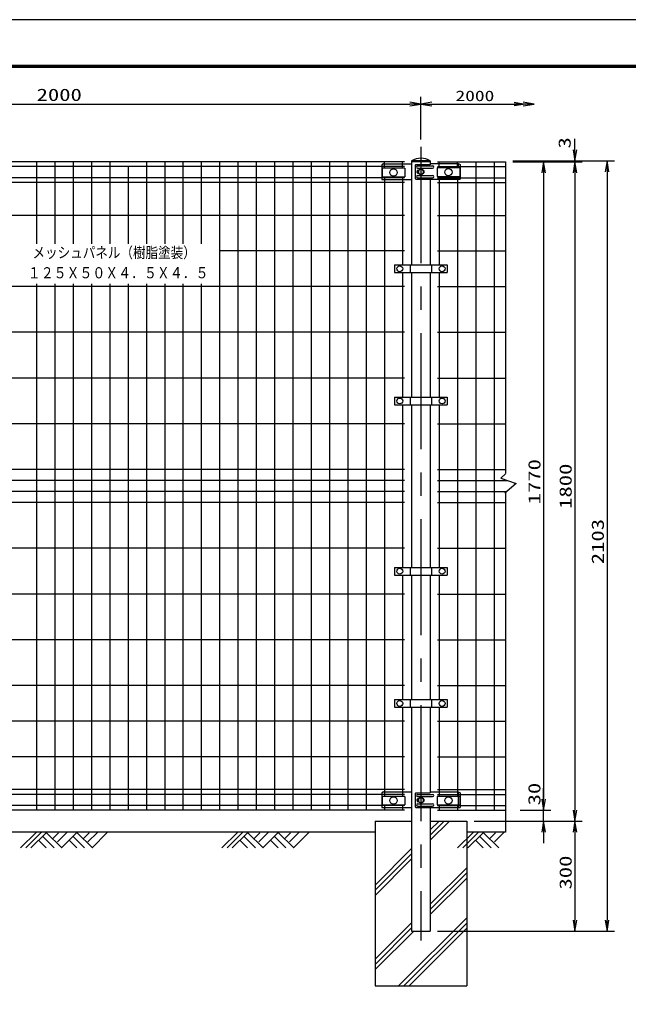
# Model space of a CAD drawing. Units: millimetres, scale not verified. Extents: x -2970 to 2970, y -2100 to 2100.
# Drawn here: x -1443 to 221, y -549 to 2100 of the extents above; entities that cross this region are included whole.
import ezdxf
from ezdxf.enums import TextEntityAlignment as Align

# ---------------------------------------------------------------- set-up
doc = ezdxf.new("R2010")
doc.units = ezdxf.units.MM
doc.header["$LTSCALE"] = 10
doc.linetypes.add('USER2', pattern=[50.8, 31.75, -6.35, 6.35, -6.35])
for name, color, linetype, lineweight in [('0-0_1', 7, 'Continuous', 25), ('0-1_0', 7, 'Continuous', 25), ('0-2_2', 7, 'Continuous', 25), ('0-4_EXTCNT-L', 1, 'Continuous', 25)]:
    doc.layers.add(name, color=color, linetype=linetype, lineweight=lineweight)
doc.styles.add('ＭＳ ゴシック', font='')
doc.styles.get('ＭＳ ゴシック').set_extended_font_data('MS Gothic')

# ---------------------------------------------------------------- blocks, each defined once
blk = doc.blocks.new('DARROWS')
at = {"layer": '0-1_0', "color": 2}
blk.add_line((0, 0), (-9.991, 0), dxfattribs=at)
blk.add_lwpolyline([(-10, -1.667), (0, 0), (-10, 1.667)], dxfattribs=at)

msp = doc.modelspace()

# ---------------------------------------------------------------- linework, layer by layer
at = {"layer": '0-0_1', "color": 4, "linetype": 'USER2'}
msp.add_line((-345.99, 1751.78), (-345.99, -414.92), dxfattribs=at)
at = {"layer": '0-0_1', "color": 4}
for p, q in [((-390.99, 1710.77), (-2300.99, 1710.77)), ((-390.99, 1698.02), (-2300.99, 1698.02)), ((-1395.99, 1710.77), (-1395.99, 1487.16)), ((-1345.99, 1710.77), (-1345.99, 1487.16)), ((-1295.99, 1710.77), (-1295.99, 1487.16)), ((-1245.99, 1710.77), (-1245.99, 1487.16)), ((-1195.99, 1710.77), (-1195.99, 1487.16)), ((-1145.99, 1698.02), (-1145.99, 1487.16)), ((-1095.99, 1710.77), (-1095.99, 1487.16)), ((-1045.99, 1710.77), (-1045.99, 1487.16)), ((-995.99, 1710.77), (-995.99, 1487.16)), ((-945.99, 1710.77), (-945.99, 1487.16)), ((-895.99, 1710.77), (-895.99, -59.23)), ((-845.99, 1710.77), (-845.99, -59.23)), ((-795.99, 1710.77), (-795.99, -59.23)), ((-745.99, 1710.77), (-745.99, -59.23)), ((-695.99, 1710.77), (-695.99, -59.23)), ((-645.99, 1710.77), (-645.99, -59.23)), ((-595.99, 1710.77), (-595.99, -59.23)), ((-545.99, 1710.77), (-545.99, -59.23)), ((-495.99, 1710.77), (-495.99, -59.23)), ((-300.99, 1710.77), (-114.76, 1710.77)), ((-300.99, 1698.02), (-114.76, 1698.02)), ((-195.99, 1710.77), (-195.99, -59.23)), ((-145.99, 1710.77), (-145.99, -59.23)), ((-114.76, 1710.77), (-114.76, 1145.77)), ((-445.99, 1670.52), (-445.99, 1419.63)), ((-395.99, 1670.52), (-395.99, 1429.77)), ((-295.99, 1671.52), (-295.99, 1429.77)), ((-245.99, 1671.52), (-245.99, 1419.63)), ((-390.99, 1667.77), (-2300.99, 1667.77)), ((-390.99, 1654.77), (-2300.99, 1654.77)), ((-300.99, 1667.77), (-114.76, 1667.77)), ((-300.99, 1654.77), (-114.76, 1654.77)), ((-390.99, 1564.77), (-2300.99, 1564.77)), ((-300.99, 1564.77), (-114.76, 1564.77)), ((-390.99, 1467.77), (-895.99, 1467.77)), ((-300.99, 1467.77), (-114.76, 1467.77)), ((-445.99, 1419.63), (-445.99, 1014.63)), ((-395.99, 1408.77), (-395.99, 1068.77)), ((-295.99, 1408.77), (-295.99, 1068.77)), ((-245.99, 1419.63), (-245.99, 1014.63)), ((-1395.99, 1378.43), (-1395.99, -59.23)), ((-1345.99, 1378.43), (-1345.99, -59.23)), ((-1295.99, 1378.43), (-1295.99, -59.23)), ((-1245.99, 1378.43), (-1245.99, -59.23)), ((-1195.99, 1378.43), (-1195.99, -59.23)), ((-1145.99, 1378.43), (-1145.99, -59.23)), ((-1095.99, 1378.43), (-1095.99, -59.23)), ((-1045.99, 1378.43), (-1045.99, -59.23)), ((-995.99, 1378.43), (-995.99, -59.23)), ((-945.99, 1378.43), (-945.99, -59.23)), ((-390.99, 1370.77), (-2300.99, 1370.77)), ((-300.99, 1370.77), (-114.76, 1370.77)), ((-390.99, 1245.77), (-2300.99, 1245.77)), ((-300.99, 1245.77), (-114.76, 1245.77)), ((-114.76, 1145.77), (-114.76, 860.08)), ((-390.99, 1120.77), (-2300.99, 1120.77)), ((-300.99, 1120.77), (-114.76, 1120.77)), ((-395.99, 1047.77), (-395.99, 1014.63)), ((-295.99, 1047.77), (-295.99, 1014.63)), ((-445.99, 1014.63), (-445.99, 610.63)), ((-395.99, 1014.63), (-395.99, 603.77)), ((-295.99, 1014.63), (-295.99, 603.77)), ((-245.99, 1014.63), (-245.99, 610.63)), ((-390.99, 995.77), (-2300.99, 995.77)), ((-300.99, 995.77), (-114.76, 995.77)), ((-390.99, 870.77), (-2300.99, 870.77)), ((-300.99, 870.77), (-114.76, 870.77)), ((-115.4, 859.44), (-127.77, 847.08)), ((-390.99, 840.77), (-2300.99, 840.77)), ((-300.99, 840.77), (-108.84, 840.77)), ((-127.77, 847.08), (-86.04, 833.17)), ((-86.04, 833.17), (-116.95, 806.12)), ((-390.99, 810.77), (-2300.99, 810.77)), ((-300.99, 810.77), (-111.64, 810.77)), ((-114.76, 808.04), (-114.76, -119.23)), ((-390.99, 780.77), (-2300.99, 780.77)), ((-300.99, 780.77), (-114.76, 780.77)), ((-390.99, 655.77), (-2300.99, 655.77)), ((-300.99, 655.77), (-114.76, 655.77)), ((-445.99, 610.63), (-445.99, -21.48)), ((-245.99, 610.63), (-245.99, -21.48)), ((-395.99, 582.77), (-395.99, 242.77)), ((-295.99, 582.77), (-295.99, 242.77)), ((-390.99, 530.77), (-2300.99, 530.77)), ((-300.99, 530.77), (-114.76, 530.77)), ((-390.99, 405.77), (-2300.99, 405.77)), ((-300.99, 405.77), (-114.76, 405.77)), ((-390.99, 280.77), (-2300.99, 280.77)), ((-300.99, 280.77), (-114.76, 280.77)), ((-395.99, 221.77), (-395.99, -21.48)), ((-295.99, 221.77), (-295.99, -21.48)), ((-390.99, 183.77), (-2300.99, 183.77)), ((-300.99, 183.77), (-114.76, 183.77)), ((-390.99, 86.77), (-2300.99, 86.77)), ((-300.99, 86.77), (-114.76, 86.77)), ((-390.99, -3.23), (-2300.99, -3.23)), ((-390.99, -16.23), (-2300.99, -16.23)), ((-300.99, -3.23), (-114.76, -3.23)), ((-300.99, -16.23), (-114.76, -16.23)), ((-390.99, -46.48), (-2300.99, -46.48)), ((-445.99, -44.48), (-445.99, -59.23)), ((-395.99, -44.48), (-395.99, -59.23)), ((-300.99, -46.48), (-114.76, -46.48)), ((-295.99, -44.48), (-295.99, -59.23)), ((-245.99, -44.48), (-245.99, -59.23)), ((-390.99, -59.23), (-2300.99, -59.23)), ((-300.99, -59.23), (-114.76, -59.23)), ((-296.55, -89.23), (-320.59, -113.27)), ((-282.41, -89.23), (-320.59, -127.41)), ((-268.27, -89.23), (-320.59, -141.55)), ((-1397.26, -120.04), (-1439.71, -162.49)), ((-1383.12, -120.04), (-1425.57, -162.49)), ((-1368.98, -120.04), (-1411.43, -162.49)), ((-1380.07, -130.64), (-1348.22, -162.49)), ((-1369.46, -120.03), (-1327, -162.49)), ((-1336.1, -121.15), (-1352.23, -137.27)), ((-1313.32, -120.04), (-1338.88, -145.61)), ((-1286.07, -120.04), (-1327.76, -161.73)), ((-1296.68, -130.64), (-1264.83, -162.49)), ((-1286.07, -120.03), (-1243.61, -162.49)), ((-1252.71, -121.15), (-1268.84, -137.27)), ((-1229.93, -120.04), (-1255.49, -145.61)), ((-1202.68, -120.04), (-1244.37, -161.73)), ((-847.26, -120.04), (-889.71, -162.49)), ((-833.12, -120.04), (-875.57, -162.49)), ((-818.98, -120.04), (-861.43, -162.49)), ((-830.07, -130.64), (-798.22, -162.49)), ((-819.46, -120.03), (-777, -162.49)), ((-786.1, -121.15), (-802.23, -137.27)), ((-763.32, -120.04), (-788.88, -145.61)), ((-736.07, -120.04), (-777.76, -161.73)), ((-746.68, -130.64), (-714.83, -162.49)), ((-736.07, -120.03), (-693.61, -162.49)), ((-702.71, -121.15), (-718.84, -137.27)), ((-679.93, -120.04), (-705.49, -145.61)), ((-652.68, -120.04), (-694.37, -161.73)), ((-203.53, -120.07), (-245.98, -162.52)), ((-189.39, -120.07), (-231.84, -162.52)), ((-175.24, -120.07), (-217.69, -162.52)), ((-186.33, -130.67), (-154.48, -162.52)), ((-175.73, -120.06), (-133.27, -162.52)), ((-142.37, -121.17), (-158.49, -137.29)), ((-119.58, -120.07), (-145.15, -145.64)), ((-1390.67, -141.25), (-1369.43, -162.49)), ((-1307.28, -141.25), (-1286.04, -162.49)), ((-840.67, -141.25), (-819.43, -162.49)), ((-757.28, -141.25), (-736.04, -162.49)), ((-196.94, -141.27), (-175.7, -162.52)), ((-372.38, -165.06), (-470.99, -263.67)), ((-372.38, -179.2), (-470.99, -277.81)), ((-372.38, -193.34), (-470.99, -291.95)), ((-220.99, -216.38), (-320.59, -315.98)), ((-220.99, -230.52), (-320.59, -330.12)), ((-220.99, -244.66), (-320.59, -344.26)), ((-371.39, -366.78), (-470.99, -466.38)), ((-220.99, -353.37), (-406.85, -539.23)), ((-220.99, -367.52), (-392.7, -539.23)), ((-371.39, -380.92), (-470.99, -480.52)), ((-365.56, -389.23), (-470.99, -494.66)), ((-220.99, -381.66), (-378.56, -539.23))]:
    msp.add_line(p, q, dxfattribs=at)
at = {"layer": '0-0_1'}
for p, q in [((-448.09, 1705.94), (-453.09, 1702.94)), ((-447.99, 1705.94), (-445.99, 1705.94)), ((-445.99, 1705.94), (-395.99, 1705.94)), ((-445.99, 1705.94), (-395.99, 1705.94)), ((-395.99, 1705.94), (-371.49, 1705.94)), ((-320.59, 1713.77), (-371.39, 1713.77)), ((-371.39, 1713.77), (-371.39, 1429.77)), ((-361.78, 1701.94), (-361.78, 1665.94)), ((-359.78, 1703.94), (-321.67, 1703.94)), ((-355.43, 1699.94), (-314.09, 1699.94)), ((-320.59, 1713.77), (-320.59, 1704.14)), ((-320.59, 1713.77), (-320.59, 1703.14)), ((-318.67, 1706.94), (-244.09, 1706.94)), ((-244.09, 1706.94), (-239.09, 1703.94)), ((-244.09, 1697.19), (-244.09, 1694.52)), ((-239.09, 1703.94), (-239.09, 1697.19)), ((-239.09, 1697.19), (-239.09, 1675.19)), ((-453.09, 1674.19), (-453.09, 1662.94)), ((-355.43, 1693.94), (-314.09, 1693.94)), ((-355.43, 1673.94), (-314.09, 1673.94)), ((-353.08, 1688.44), (-352.05, 1688.44)), ((-353.08, 1679.44), (-352.05, 1679.44)), ((-244.09, 1671.52), (-244.09, 1663.94)), ((-239.09, 1675.19), (-239.09, 1663.94)), ((-453.09, 1662.94), (-445.99, 1662.94)), ((-445.99, 1662.94), (-395.99, 1662.94)), ((-395.99, 1662.94), (-371.49, 1662.94)), ((-359.78, 1663.94), (-295.99, 1663.94)), ((-355.43, 1667.94), (-314.09, 1667.94)), ((-320.59, 1662.94), (-320.59, 1429.77)), ((-295.99, 1663.94), (-244.09, 1663.94)), ((-244.39, 1663.94), (-239.09, 1663.94)), ((-417.85, 1429.77), (-274.13, 1429.77)), ((-417.85, 1408.77), (-274.13, 1408.77)), ((-375.22, 1429.77), (-375.22, 1408.77)), ((-371.39, 1408.77), (-371.39, 1068.77)), ((-320.59, 1408.77), (-320.59, 1068.77)), ((-316.76, 1429.77), (-316.76, 1408.77)), ((-417.85, 1068.77), (-274.13, 1068.77)), ((-375.22, 1068.77), (-375.22, 1047.77)), ((-316.76, 1068.77), (-316.76, 1047.77)), ((-417.85, 1047.77), (-274.13, 1047.77)), ((-371.39, 1047.77), (-371.39, 1014.63)), ((-320.59, 1047.77), (-320.59, 1014.63)), ((-371.39, 1014.63), (-371.39, 603.77)), ((-320.59, 1014.63), (-320.59, 603.77)), ((-417.85, 603.77), (-274.13, 603.77)), ((-375.22, 603.77), (-375.22, 582.77)), ((-316.76, 603.77), (-316.76, 582.77)), ((-417.85, 582.77), (-274.13, 582.77)), ((-371.39, 582.77), (-371.39, 242.77)), ((-320.59, 582.77), (-320.59, 242.77)), ((-417.85, 242.77), (-274.13, 242.77)), ((-375.22, 242.77), (-375.22, 221.77)), ((-316.76, 242.77), (-316.76, 221.77)), ((-417.85, 221.77), (-274.13, 221.77)), ((-371.39, 221.77), (-371.39, 205.63)), ((-320.59, 221.77), (-320.59, 205.63)), ((-371.39, 205.63), (-371.39, -389.23)), ((-320.59, 205.63), (-320.59, -11.86)), ((-448.09, -9.06), (-453.09, -12.06)), ((-447.99, -9.06), (-445.99, -9.06)), ((-445.99, -9.06), (-395.99, -9.06)), ((-445.99, -9.06), (-395.99, -9.06)), ((-395.99, -9.06), (-371.49, -9.06)), ((-361.78, -14.06), (-361.78, -50.06)), ((-359.78, -12.06), (-321.67, -12.06)), ((-355.43, -16.06), (-314.09, -16.06)), ((-355.43, -22.06), (-314.09, -22.06)), ((-318.67, -9.06), (-244.09, -9.06)), ((-318.67, -9.06), (-244.09, -9.06)), ((-453.09, -40.81), (-453.09, -52.06)), ((-453.09, -52.06), (-445.99, -52.06)), ((-445.99, -52.06), (-395.99, -52.06)), ((-395.99, -52.06), (-371.49, -52.06)), ((-359.78, -52.06), (-295.99, -52.06)), ((-355.43, -42.06), (-314.09, -42.06)), ((-355.43, -48.06), (-314.09, -48.06)), ((-353.08, -27.56), (-352.15, -27.56)), ((-353.08, -36.56), (-352.15, -36.56)), ((-320.59, -52.06), (-320.59, -389.23)), ((-295.99, -52.06), (-244.09, -52.06)), ((-244.39, -52.06), (-239.09, -52.06)), ((-244.09, -40.81), (-244.09, -52.06)), ((-239.09, -40.81), (-239.09, -52.06)), ((-470.99, -89.23), (-470.99, -539.23)), ((-470.99, -89.23), (-371.39, -89.23)), ((-445.99, -89.23), (-371.39, -89.23)), ((-320.59, -89.23), (-220.99, -89.23)), ((-320.59, -89.23), (-245.99, -89.23)), ((-220.99, -89.23), (-220.99, -539.23)), ((-470.99, -119.23), (-2220.99, -119.23)), ((-114.76, -119.23), (-220.99, -119.23)), ((-371.39, -389.23), (-320.59, -389.23)), ((-470.99, -539.23), (-220.99, -539.23))]:
    msp.add_line(p, q, dxfattribs=at)
for points in [[(-453.09, 1702.94), (-453.09, 1696.19), (-453.09, 1674.19)], [(-244.39, 1706.94), (-244.09, 1706.94), (-244.09, 1697.19)], [(-453.09, -12.06), (-453.09, -18.81), (-453.09, -40.81)], [(-244.39, -9.06), (-244.09, -9.06), (-239.09, -12.06)], [(-244.09, -9.06), (-244.09, -18.81), (-244.09, -40.81)], [(-239.09, -12.06), (-239.09, -18.81), (-239.09, -40.81)]]:
    msp.add_lwpolyline(points, dxfattribs=at)
for centre, radius, start, end in [((-345.99, 1671.77), 49.09, 58.83797, 121.16058), ((-359.78, 1701.94), 2, 90, 180), ((-355.43, 1696.94), 3, 90, 270), ((-321.67, 1706.94), 3, 270, 0), ((-314.09, 1696.94), 3, 270, 90), ((-355.43, 1670.94), 3, 90, 270), ((-353.08, 1683.94), 4.5, 90, 270), ((-341.32, 1683.94), 4.5, 300.08169, 59.91831), ((-314.09, 1670.94), 3, 270, 90), ((-359.78, 1665.94), 2, 180, 270), ((-359.78, -14.06), 2, 90, 180), ((-355.43, -19.06), 3, 90, 270), ((-321.67, -9.06), 3, 270, 0), ((-314.09, -19.06), 3, 270, 90), ((-359.78, -50.06), 2, 180, 270), ((-355.43, -45.06), 3, 90, 270), ((-353.08, -32.06), 4.5, 90, 270), ((-341.32, -32.06), 4.5, 299.9985, 60.0015), ((-314.09, -45.06), 3, 270, 90)]:
    msp.add_arc(centre, radius, start, end, dxfattribs=at)
at = {"layer": '0-1_0', "color": 2}
for p, q in [((74.37, 1743.77), (74.37, 1773.77)), ((74.37, 1710.77), (74.37, 1713.77)), ((74.37, 1680.77), (74.37, 1650.77))]:
    msp.add_line(p, q, dxfattribs=at)
at = {"layer": '0-1_0', "color": 4}
for p, q in [((-445.99, 1693.52), (-445.99, 1710.77)), ((-395.99, 1693.52), (-395.99, 1710.77)), ((-295.99, 1694.52), (-295.99, 1710.77)), ((-245.99, 1694.52), (-245.99, 1710.77))]:
    msp.add_line(p, q, dxfattribs=at)
at = {"layer": '0-1_0'}
for p, q in [((-371.39, 1712), (-320.59, 1712)), ((-389.99, 1693.52), (-451.99, 1693.52)), ((-389.99, 1693.52), (-389.99, 1670.52)), ((-239.99, 1694.52), (-301.99, 1694.52)), ((-239.99, 1694.52), (-239.99, 1671.52)), ((-417.85, 1429.77), (-417.85, 1408.77)), ((-274.13, 1429.77), (-274.13, 1408.77)), ((-417.85, 1068.77), (-417.85, 1047.77)), ((-274.13, 1068.77), (-274.13, 1047.77)), ((-417.85, 603.77), (-417.85, 582.77)), ((-274.13, 603.77), (-274.13, 582.77)), ((-417.85, 242.77), (-417.85, 221.77)), ((-274.13, 242.77), (-274.13, 221.77)), ((-451.99, -21.48), (-451.99, -44.48)), ((-389.99, -21.48), (-451.99, -21.48)), ((-389.99, -21.48), (-389.99, -44.48)), ((-239.99, -21.48), (-239.99, -44.48)), ((-451.99, -44.48), (-389.99, -44.48)), ((-301.99, -44.48), (-239.99, -44.48))]:
    msp.add_line(p, q, dxfattribs=at)
at = {"layer": '0-1_0', "color": 1}
for p, q in [((-94.76, 1713.77), (94.37, 1713.77)), ((-94.76, 1710.77), (94.37, 1710.77))]:
    msp.add_line(p, q, dxfattribs=at)
at = {"layer": '0-1_0', "color": 3}
msp.add_lwpolyline([(-2969.77, 2100.16), (2970.23, 2100.16), (2970.23, -2099.84), (-2969.77, -2099.84)], close=True, dxfattribs=at)
at = {"layer": '0-1_0'}
for points in [[(-2769.77, 1975.16), (2770.23, 1975.16), (2770.23, -1974.84), (-2769.77, -1974.84)], [(-2768.52, 1973.91), (2768.98, 1973.91), (2768.98, -1973.59), (-2768.52, -1973.59)], [(-2767.27, 1972.66), (2767.73, 1972.66), (2767.73, -1972.34), (-2767.27, -1972.34)], [(-2766.02, 1971.41), (2766.48, 1971.41), (2766.48, -1971.09), (-2766.02, -1971.09)], [(-2764.77, 1970.16), (2765.23, 1970.16), (2765.23, -1969.84), (-2764.77, -1969.84)]]:
    msp.add_lwpolyline(points, close=True, dxfattribs=at)
for points in [[(-451.99, 1693.52), (-451.99, 1670.52), (-389.99, 1670.52)], [(-301.99, 1694.52), (-301.99, 1671.52), (-239.99, 1671.52)], [(-239.99, -21.48), (-301.99, -21.48), (-301.99, -44.48)]]:
    msp.add_lwpolyline(points, dxfattribs=at)
for centre, radius in [((-420.99, 1682.02), 10.01), ((-270.99, 1683.02), 10.01), ((-403.82, 1419.18), 7.98), ((-288.25, 1419.18), 7.98), ((-403.82, 1058.18), 7.98), ((-288.25, 1058.18), 7.98), ((-403.82, 593.18), 7.98), ((-288.25, 593.18), 7.98), ((-403.82, 232.18), 7.98), ((-288.25, 232.18), 7.98), ((-420.99, -32.98), 10.01), ((-270.99, -32.98), 10.01)]:
    msp.add_circle(centre, radius, dxfattribs=at)
at = {"layer": '0-2_2'}
for p, q in [((-345.99, 1691.94), (-352.92, 1687.94)), ((-352.92, 1687.94), (-352.92, 1679.94)), ((-352.92, 1679.94), (-345.99, 1675.94)), ((-339.06, 1687.94), (-345.99, 1691.94)), ((-345.99, 1675.94), (-339.06, 1679.94)), ((-339.06, 1679.94), (-339.06, 1687.94)), ((-346.09, -24.06), (-353.02, -28.06)), ((-353.02, -28.06), (-353.02, -36.06)), ((-353.02, -36.06), (-346.09, -40.06))]:
    msp.add_line(p, q, dxfattribs=at)
msp.add_lwpolyline([(-346.09, -40.06), (-339.16, -36.06), (-339.16, -28.06), (-346.09, -24.06)], dxfattribs=at)
for centre in [(-345.99, 1683.94), (-346.09, -32.06)]:
    msp.add_circle(centre, 6.93, dxfattribs=at)
at = {"layer": '0-4_EXTCNT-L'}
for p, q in [((-345.99, 1771.78), (-345.99, 1888.85)), ((-74.76, 1713.77), (182.37, 1713.77)), ((-74.76, 1710.77), (9.2, 1710.77)), ((-54.76, 1710.77), (94.37, 1710.77)), ((-74.76, -59.23), (9.2, -59.23)), ((-74.76, -59.23), (9.2, -59.23)), ((-200.99, -89.23), (9.2, -89.23)), ((-200.99, -89.23), (94.37, -89.23)), ((-200.99, -89.23), (94.37, -89.23)), ((-300.59, -389.23), (94.37, -389.23)), ((-300.59, -389.23), (182.37, -389.23))]:
    msp.add_line(p, q, dxfattribs=at)
at = {"layer": '0-4_EXTCNT-L', "color": 2}
for p, q in [((-2315.99, 1868.85), (-375.99, 1868.85)), ((-315.99, 1868.85), (-66.55, 1868.85)), ((-10.8, 1680.77), (-10.8, -29.23)), ((74.37, 1680.77), (74.37, -59.23)), ((162.37, 1683.77), (162.37, -359.23)), ((-10.8, -29.23), (-10.8, 0.77)), ((-10.8, -89.23), (-10.8, -59.23)), ((-10.8, -119.23), (-10.8, -149.23)), ((74.37, -119.23), (74.37, -359.23))]:
    msp.add_line(p, q, dxfattribs=at)

# ---------------------------------------------------------------- block references
at = {"layer": '0-1_0', "xscale": 3, "yscale": 3}
for p, rotation in [((74.37, 1713.77), 270), ((74.37, 1710.77), 90)]:
    msp.add_blockref('DARROWS', p, dxfattribs=dict(at, rotation=rotation))
at = {"layer": '0-4_EXTCNT-L', "xscale": 3, "yscale": 3}
for p in [(-345.99, 1868.85), (-36.55, 1868.85)]:
    msp.add_blockref('DARROWS', p, dxfattribs=at)
at = {"layer": '0-4_EXTCNT-L', "yscale": 3}
for p, xscale, rotation in [((-345.99, 1868.85), 3, 180), ((-61.35, 1868.85), -3, 180), ((-10.8, 1710.77), 3, 90), ((74.37, 1710.77), 3, 90), ((162.37, 1713.77), 3, 90), ((-10.8, -59.23), 3, 270), ((-10.8, -59.23), 3, 270), ((74.37, -89.23), 3, 270), ((-10.8, -89.23), 3, 90), ((74.37, -89.23), 3, 90), ((74.37, -389.23), 3, 270), ((162.37, -389.23), 3, 270)]:
    msp.add_blockref('DARROWS', p, dxfattribs=dict(at, xscale=xscale, rotation=rotation))

# ---------------------------------------------------------------- texts
at = {"layer": '0-0_1', "color": 4, "style": 'ＭＳ ゴシック', "width": 0.85}
for s, height, p in [('メッシュパネル（樹脂塗装）', 29.58, (-1406.94, 1439.8)), ('１２５Ｘ５０Ｘ４．５Ｘ４．５', 30.4, (-1419.71, 1383.99))]:
    msp.add_text(s, height=height, dxfattribs=at).set_placement(p, align=Align.BOTTOM_LEFT)
at = {"layer": '0-1_0', "color": 3, "style": 'ＭＳ ゴシック', "width": 1.35}
msp.add_text('3', height=33.65, rotation=90, dxfattribs=at).set_placement((73.12, 1747.5), align=Align.BOTTOM_LEFT)
at = {"layer": '0-4_EXTCNT-L', "color": 3, "style": 'ＭＳ ゴシック', "width": 1.35}
for height, p in [(33.65, (-1395.86, 1867.37)), (28.86, (-251.56, 1868.3))]:
    msp.add_text('2000', height=height, dxfattribs=at).set_placement(p, align=Align.BOTTOM_LEFT)
for s, p in [('1770', (-9.33, 775.89)), ('1800', (75.85, 763.52)), ('2103', (163.85, 612.39)), ('30', (-9.5, -46.23)), ('300', (75.85, -275.98))]:
    msp.add_text(s, height=33.65, rotation=90, dxfattribs=at).set_placement(p, align=Align.BOTTOM_LEFT)

doc.saveas('drawing.dxf')
